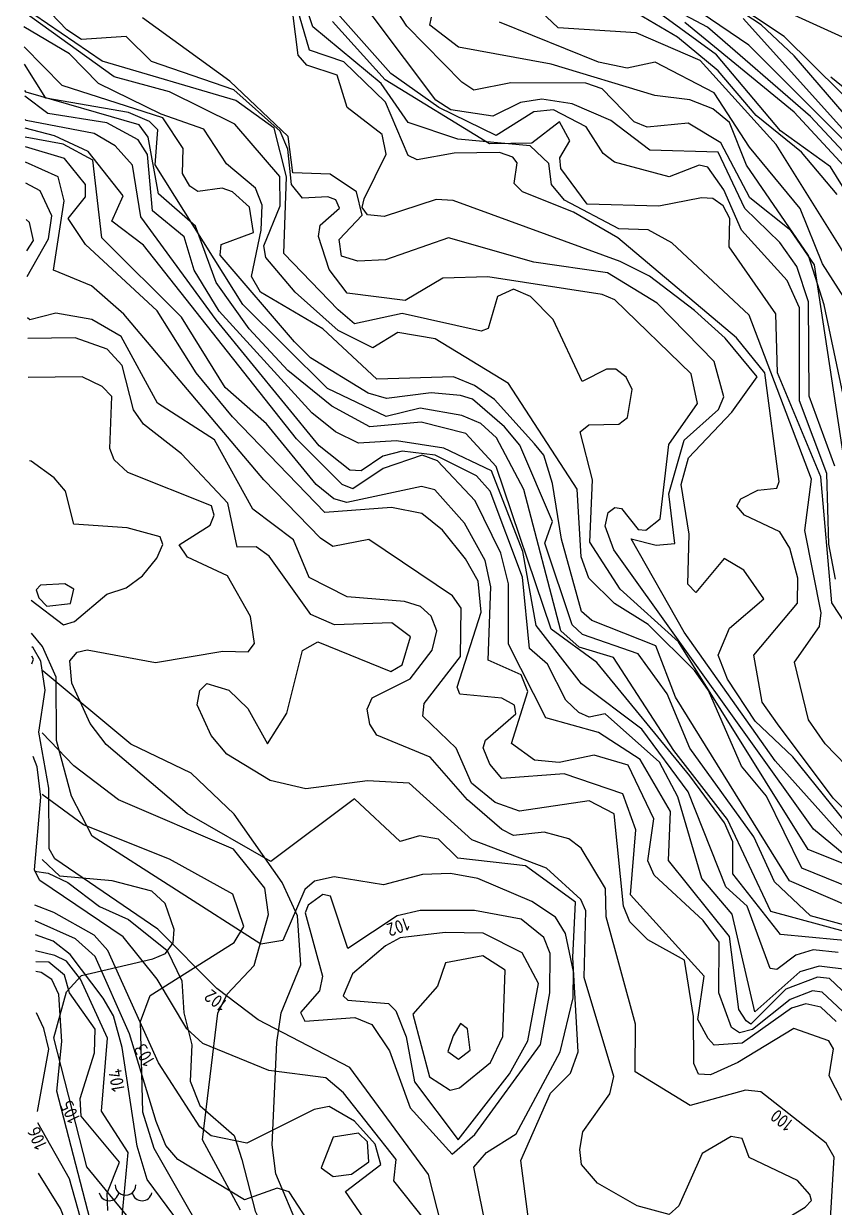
# Model space of a CAD drawing. Header units: metres. Extents: x 148035 to 148980, y 6395313 to 6395676.
# Drawn here: x 148037.6 to 148099, y 6395413.3 to 6395503.1 of the extents above; entities that cross this region are included whole.
import ezdxf

# ---------------------------------------------------------------- set-up
doc = ezdxf.new("R2010")
doc.units = ezdxf.units.M
for name, color, linetype in [('M-BEF-MARKLINJE', 4, 'Continuous'), ('M-BEF-NIVÅKURVA-PRIMÄR-0.5M', 250, 'Continuous'), ('M-BEF-NIVÅKURVA-PRIMÄR-1.0M', 250, 'Continuous'), ('M-BEF-STIG', 4, 'Continuous')]:
    doc.layers.add(name, color=color, linetype=linetype)
doc.styles.add('ISO', font='iso.shx', dxfattribs={"height": 2.5})

# ---------------------------------------------------------------- blocks, each defined once
blk = doc.blocks.new('PRI_M_BERG')
for centre, radius, start, end in [((-1.252, 0.43), 0.765, 192.29023, 347.70977), ((0, 0.867), 0.784, 179.99999, 0.00001), ((1.252, 0.43), 0.765, 192.29023, 347.70977)]:
    blk.add_arc(centre, radius, start, end)

msp = doc.modelspace()

# ---------------------------------------------------------------- linework, layer by layer
at = {"layer": 'M-BEF-MARKLINJE', "lineweight": -3, "flags": 128}
msp.add_lwpolyline([(148094.346, 6395504.526), (148105.421, 6395499.483), (148112.788, 6395493.15), (148120.035, 6395484.704), (148126.168, 6395476.007), (148138.209, 6395466), (148140.835, 6395459.201), (148139.429, 6395452.243), (148137.413, 6395446.639), (148132.186, 6395437.926), (148127.726, 6395426.645), (148125.559, 6395419.8), (148125.767, 6395415.721), (148124.801, 6395411.552)], dxfattribs=at)
at = {"layer": 'M-BEF-NIVÅKURVA-PRIMÄR-0.5M', "lineweight": -3}
for points in [[(148101.998, 6395438.269), (148097.462, 6395442.026), (148082.316, 6395463.2), (148081.67, 6395464.999), (148081.908, 6395466.032), (148082.412, 6395466.427), (148082.916, 6395466.347), (148084.177, 6395464.737), (148084.763, 6395464.688), (148085.849, 6395465.559), (148086.508, 6395471.2), (148088.678, 6395474.309), (148088.181, 6395476.56), (148082.413, 6395482.174), (148081.444, 6395482.565), (148072.762, 6395483.925), (148069.365, 6395483.804), (148066.516, 6395482.121), (148062.099, 6395482.665), (148060.756, 6395484.47), (148059.93, 6395486.982), (148060.058, 6395487.825), (148061.536, 6395489.109), (148061.255, 6395489.765), (148060.641, 6395489.986), (148058.723, 6395489.892), (148057.881, 6395490.91), (148057.602, 6395493.603), (148057.019, 6395494.963), (148053.511, 6395498.104), (148047.283, 6395500.246), (148045.364, 6395502.137), (148041.98, 6395501.926), (148040.852, 6395502.639), (148037.822, 6395505.834)], [(148099.131, 6395460.974), (148098.639, 6395463.63), (148098.468, 6395468.998), (148096.402, 6395474.503), (148096.406, 6395481.572), (148095.473, 6395483.641), (148091.994, 6395487.447), (148090.666, 6395490.503), (148089.463, 6395492.224), (148088.807, 6395492.392), (148086.517, 6395491.505), (148082.373, 6395492.622), (148081.509, 6395493.278), (148080.228, 6395495.286), (148077.742, 6395496.575), (148076.271, 6395496.43), (148073.416, 6395494.636), (148069.058, 6395496.747), (148065.424, 6395499.336), (148059.163, 6395506.403)], [(148100.816, 6395463.197), (148097.548, 6395484.811), (148095.735, 6395487.418), (148092.631, 6395489.91), (148090.449, 6395494.085), (148087.973, 6395495.571), (148084.866, 6395495.277), (148083.858, 6395495.678), (148081.447, 6395498.168), (148080.201, 6395498.608), (148074.527, 6395498.619), (148071.712, 6395498.08), (148070.797, 6395498.669), (148066.633, 6395502.926), (148064.241, 6395506.646)], [(148099.261, 6395490.156), (148096.56, 6395493.364), (148093.12, 6395496.158), (148090.242, 6395499.55), (148087.15, 6395502.09), (148080.704, 6395505.906)], [(148100.753, 6395446.016), (148098.351, 6395448.5), (148097.095, 6395450.32), (148096.035, 6395454.695), (148097.918, 6395457.4), (148098.054, 6395458.434), (148096.819, 6395464.661), (148097.301, 6395468.572), (148092.576, 6395481.008), (148086.716, 6395486.501), (148084.932, 6395487.488), (148082.705, 6395487.56), (148078.586, 6395489.732), (148077.594, 6395490.909), (148077.395, 6395492.5), (148075.978, 6395493.852), (148070.503, 6395494.349), (148066.733, 6395495.622), (148064.684, 6395498.577), (148059.5, 6395502.876), (148058.565, 6395505.733)], [(148162.368, 6395407.335), (148147.528, 6395417.328), (148144.256, 6395419.896), (148141.274, 6395423.15), (148136.681, 6395430.339), (148133.683, 6395433.055), (148132.933, 6395434.588), (148131.236, 6395440.876), (148131.185, 6395445.365), (148129.088, 6395450.67), (148128.895, 6395455.065), (148128.476, 6395457.569), (148127.862, 6395458.829), (148120.594, 6395463.383), (148117.556, 6395466.048), (148116.118, 6395467.889), (148113.052, 6395474.062), (148109.834, 6395477.314), (148109.15, 6395481.789), (148105.312, 6395489.858), (148095.999, 6395500.677), (148093.496, 6395503.022), (148090.051, 6395505.302)], [(148100.331, 6395437.543), (148096.589, 6395439.055), (148093.891, 6395444.523), (148091.995, 6395446.789), (148089.494, 6395452.546), (148088.449, 6395454.059), (148084.93, 6395457.537), (148082.374, 6395459.13), (148080.434, 6395461.05), (148079.86, 6395462.687), (148079.543, 6395467.798), (148074.339, 6395475.829), (148068.791, 6395479.214), (148065.957, 6395479.687), (148064.057, 6395478.533), (148061.431, 6395479.835), (148058.177, 6395482.74), (148055.938, 6395485.384), (148055.78, 6395486.253), (148057.035, 6395489.309), (148057.017, 6395491.522), (148053.594, 6395495.499), (148048.633, 6395497.944), (148044.447, 6395499.095), (148037.584, 6395504.001)], [(148102.342, 6395439.506), (148095.894, 6395447.495), (148093.03, 6395450.207), (148090.947, 6395453.408), (148090.246, 6395455.218), (148091.089, 6395457.261), (148093.695, 6395459.502), (148092.19, 6395461.662), (148090.691, 6395462.539), (148088.542, 6395459.98), (148087.949, 6395460.59), (148088.049, 6395464.391), (148087.433, 6395468.159), (148087.984, 6395470.177), (148091.279, 6395473.645), (148093.186, 6395476.323), (148090.774, 6395479.267), (148088.447, 6395481.354), (148085.037, 6395483.959), (148082.802, 6395485.086), (148070.134, 6395489.705), (148068.852, 6395489.777), (148064.905, 6395488.48), (148063.657, 6395488.61), (148063.246, 6395489.162), (148063.388, 6395489.824), (148065.075, 6395493.214), (148064.757, 6395494.709), (148062.101, 6395496.745), (148061.356, 6395499.2), (148059.055, 6395499.968), (148058.398, 6395500.728), (148057.99, 6395503.923)], [(148100.972, 6395480.487), (148098.142, 6395484.897), (148096.465, 6395489.096), (148092.609, 6395493.739), (148089.925, 6395497.872), (148085.464, 6395500.193), (148083.337, 6395499.751), (148081.166, 6395500.188), (148073.664, 6395503.23)], [(148144.492, 6395410.082), (148140.156, 6395415.119), (148134.371, 6395420.951), (148127.326, 6395435.06), (148127.514, 6395439.26), (148128.098, 6395440.553), (148128.475, 6395444.546), (148127.026, 6395448.318), (148124.277, 6395451.777), (148123.47, 6395452.237), (148120.342, 6395451.758), (148119.681, 6395452.301), (148118.889, 6395456.655), (148112.6, 6395467.261), (148109.458, 6395467.999), (148109.506, 6395472.068), (148107.269, 6395477.111), (148104.889, 6395484.456), (148101.886, 6395488.73), (148101.065, 6395490.94), (148095.99, 6395496.394), (148087.711, 6395503.201)], [(148151.703, 6395407.526), (148143.164, 6395416.534), (148139.327, 6395419.844), (148132.206, 6395429.285), (148130.896, 6395431.825), (148129.377, 6395438.059), (148130.118, 6395442.488), (148129.951, 6395445.972), (148125.483, 6395452.506), (148125.781, 6395454.95), (148125.366, 6395455.907), (148117.428, 6395463.198), (148113.495, 6395468.325), (148110.537, 6395475.417), (148109.118, 6395476.963), (148108.268, 6395478.855), (148106.318, 6395484.397), (148102.095, 6395491.43), (148099.869, 6395494.184), (148092.561, 6395501.489), (148088.94, 6395503.938)], [(148105.577, 6395433.16), (148097.232, 6395435.445), (148094.51, 6395438.028), (148092.949, 6395441.448), (148088.081, 6395448.154), (148086.371, 6395452.285), (148084.166, 6395455.322), (148079.959, 6395456.785), (148079.157, 6395457.515), (148077.085, 6395463.721), (148077.676, 6395465.352), (148075.203, 6395471.133), (148074.032, 6395472.541), (148071.608, 6395474.627), (148070.69, 6395474.918), (148068.474, 6395475.107), (148065.103, 6395474.696), (148063.709, 6395475.08), (148059.336, 6395477.774), (148058.125, 6395478.981), (148052.478, 6395485.569), (148052.568, 6395486.36), (148055.005, 6395487.28), (148054.697, 6395489.192), (148053.42, 6395490.368), (148052.631, 6395490.628), (148050.797, 6395490.374), (148050.186, 6395490.801), (148049.618, 6395491.751), (148049.673, 6395493.638), (148048.133, 6395495.972), (148040.511, 6395498.437), (148037.618, 6395501.366)], [(148170.561, 6395411.972), (148163.206, 6395418.752), (148155.111, 6395422.21), (148150.8, 6395423.256), (148148.623, 6395424.521), (148139.387, 6395432.294), (148133.066, 6395444.001), (148131.901, 6395447.432), (148131.816, 6395451.463), (148133.01, 6395458.563), (148132.512, 6395459.474), (148126.832, 6395464.09), (148122.92, 6395465.902), (148120.01, 6395467.84), (148114.597, 6395473.164), (148111.635, 6395478.071), (148109.954, 6395483.921), (148103.738, 6395495.041), (148098.781, 6395499.07)], [(148101.4, 6395433.426), (148094.954, 6395434.032), (148091.359, 6395438.639), (148091.352, 6395441.049), (148090.717, 6395442.49), (148088.093, 6395446.059), (148081.029, 6395454.66), (148077.566, 6395457.194), (148073.404, 6395469.539), (148071.112, 6395472.03), (148067.71, 6395472.878), (148063.829, 6395472.529), (148060.95, 6395474.111), (148057.611, 6395476.82), (148054.69, 6395479.981), (148052.189, 6395483.472), (148050.606, 6395487.756), (148047.813, 6395490.209), (148047.014, 6395494.51), (148046.333, 6395495.434), (148037.767, 6395497.932), (148037.659, 6395498.058)], [(148100.143, 6395431.342), (148097.89, 6395431.619), (148096.426, 6395431.196), (148093.018, 6395428.166), (148091.288, 6395435.569), (148088.988, 6395438.27), (148087.17, 6395444.469), (148085.793, 6395447.105), (148081.68, 6395450.772), (148080.452, 6395450.52), (148079.663, 6395450.867), (148078.69, 6395451.792), (148077.288, 6395454.538), (148075.935, 6395455.724), (148075.403, 6395461.133), (148072.946, 6395467.649), (148071.916, 6395468.815), (148068.792, 6395470.382), (148066.287, 6395470.696), (148064.81, 6395470.303), (148063.172, 6395469.2), (148062.31, 6395469.257), (148059.984, 6395471.107), (148052.187, 6395480.663), (148046.465, 6395488.469), (148045.832, 6395492.377), (148044.517, 6395493.841), (148042.924, 6395494.792), (148037.782, 6395495.777), (148037.687, 6395495.859)], [(148100.446, 6395427.475), (148098.131, 6395429.661), (148097.383, 6395429.768), (148095.702, 6395429.089), (148092.85, 6395426.836), (148091.855, 6395426.564), (148091.24, 6395426.976), (148090.287, 6395429.614), (148090.313, 6395433.444), (148089.106, 6395435.091), (148085.391, 6395438.541), (148084.898, 6395439.62), (148085.356, 6395442.816), (148083.426, 6395446.879), (148080.848, 6395447.645), (148078.173, 6395447.075), (148076.304, 6395447.254), (148074.564, 6395448.52), (148075.817, 6395452.461), (148075.294, 6395453.726), (148072.793, 6395454.836), (148072.989, 6395460.406), (148072.567, 6395462.385), (148071.005, 6395465.223), (148068.758, 6395467.75), (148067.741, 6395468.018), (148062.087, 6395466.8), (148061.103, 6395467.067), (148059.757, 6395468.171), (148056.003, 6395472.773), (148052.871, 6395475.513), (148049.545, 6395480.858), (148043.498, 6395486.866), (148042.821, 6395492.772), (148040.59, 6395493.98), (148037.704, 6395494.501)], [(148099.604, 6395421.434), (148098.64, 6395423.318), (148098.99, 6395425.347), (148098.616, 6395425.956), (148095.978, 6395426.891), (148091.732, 6395424.315), (148089.663, 6395423.391), (148088.757, 6395423.443), (148088.382, 6395424.238), (148088.363, 6395427.801), (148087.681, 6395432.072), (148084.917, 6395433.624), (148083.532, 6395435), (148083.062, 6395436.168), (148082.354, 6395443.182), (148080.467, 6395444.18), (148075.175, 6395443.384), (148073.321, 6395444.035), (148071.529, 6395445.503), (148070.381, 6395448.166), (148067.844, 6395450.601), (148067.935, 6395451.549), (148070.712, 6395455.12), (148070.762, 6395458.787), (148070.087, 6395459.718), (148063.752, 6395463.994), (148061.014, 6395463.454), (148060.085, 6395464.095), (148055.789, 6395468.525), (148045.171, 6395481.094), (148042.735, 6395483.229), (148039.839, 6395484.418), (148040.656, 6395489.666), (148040.196, 6395491.503), (148037.728, 6395492.618)], [(148037.814, 6395485.874), (148038.318, 6395486.679), (148038.013, 6395488.037), (148037.783, 6395488.254)], [(148091.553, 6395410.126), (148096.832, 6395413.341), (148097.314, 6395413.862), (148097.186, 6395414.321), (148096.264, 6395415.366), (148092.58, 6395417.118), (148092.057, 6395418.568), (148091.229, 6395418.703), (148089.033, 6395417.424), (148087.253, 6395413.453), (148086.522, 6395412.801), (148084.104, 6395413.457), (148081.083, 6395415.173), (148079.874, 6395416.593), (148079.758, 6395417.724), (148079.976, 6395419.072), (148082.033, 6395421.949), (148082.323, 6395423.272), (148080.076, 6395430.767), (148080.207, 6395435.817), (148079.837, 6395436.689), (148077.221, 6395439.06), (148071.552, 6395441.211), (148066.805, 6395445.497), (148063.654, 6395445.694), (148058.979, 6395445.077), (148056.266, 6395445.712), (148052.975, 6395447.714), (148051.809, 6395449.118), (148050.739, 6395451.455), (148050.93, 6395452.546), (148051.471, 6395453.076), (148053.14, 6395452.573), (148054.574, 6395451.178), (148056.079, 6395448.488), (148057.534, 6395450.827), (148058.72, 6395455.561), (148059.876, 6395456.233), (148065.416, 6395453.99), (148066.283, 6395454.496), (148066.902, 6395456.599), (148065.507, 6395457.674), (148061.151, 6395457.522), (148059.361, 6395458.297), (148056.207, 6395462.729), (148055.213, 6395463.442), (148053.772, 6395463.416), (148053.056, 6395466.738), (148049.553, 6395470.49), (148046.67, 6395472.743), (148045.918, 6395473.814), (148045.058, 6395477.19), (148043.925, 6395478.424), (148041.482, 6395479.298), (148037.897, 6395479.237)], [(148038.148, 6395459.382), (148040.597, 6395457.507), (148041.449, 6395457.783), (148043.888, 6395459.845), (148045.362, 6395460.319), (148046.601, 6395461.247), (148047.671, 6395462.563), (148048.137, 6395463.622), (148047.938, 6395464.201), (148045.421, 6395464.884), (148041.388, 6395465.164), (148040.745, 6395467.65), (148039.883, 6395468.661), (148038.14, 6395469.935), (148038.015, 6395469.962)], [(148073.464, 6395407.79), (148071.724, 6395416.392), (148072.682, 6395417.507), (148074.917, 6395418.903), (148078.251, 6395425.125), (148079.237, 6395429.237), (148079.281, 6395431.217), (148078.668, 6395434.098), (148077.913, 6395435.335), (148076.113, 6395436.524), (148072.008, 6395438.28), (148069.942, 6395438.666), (148067.828, 6395438.587), (148064.859, 6395437.804), (148061.135, 6395438.407), (148059.629, 6395438.066), (148058.898, 6395437.455), (148057.221, 6395433.578), (148055.554, 6395433.306), (148042.782, 6395441.486), (148041.199, 6395444.52), (148040.081, 6395448.757), (148040.046, 6395453.555), (148039.02, 6395455.878), (148038.18, 6395456.875)], [(148038.209, 6395454.559), (148038.325, 6395454.91), (148038.202, 6395455.136)], [(148038.407, 6395438.935), (148038.886, 6395444.455), (148038.618, 6395446.747), (148038.298, 6395447.526)], [(148068.772, 6395411.403), (148065.646, 6395415.348), (148065.821, 6395416.958), (148061.833, 6395422.03), (148060.481, 6395423.166), (148056.175, 6395423.703), (148051.176, 6395425.767), (148049.96, 6395426.863), (148047.712, 6395430.643), (148045.126, 6395433.843), (148038.799, 6395438.116), (148038.407, 6395438.9)], [(148059.468, 6395411.838), (148057.7, 6395414.51), (148056.81, 6395414.8), (148054.33, 6395413.903), (148049.28, 6395416.977), (148048.363, 6395418.032), (148047.621, 6395419.847), (148045.604, 6395426.501), (148043.008, 6395432.354), (148041.521, 6395433.707), (148038.456, 6395435.055)], [(148045.059, 6395412.652), (148045.518, 6395417.503), (148043.48, 6395420.637), (148043.929, 6395426.171), (148041.896, 6395430.631), (148040.82, 6395432.004), (148039.955, 6395432.449), (148038.485, 6395432.785)], [(148042.792, 6395411.708), (148040.092, 6395422.136), (148040.474, 6395425.905), (148040.251, 6395429.471), (148039.716, 6395430.606), (148038.916, 6395431.141), (148038.505, 6395431.213)], [(148063.706, 6395349.29), (148064.55, 6395351.96), (148064.966, 6395355.251), (148064.735, 6395358.292), (148062.342, 6395363.881), (148061.594, 6395369.421), (148059.118, 6395379.542), (148059.455, 6395384.648), (148058.232, 6395388.47), (148057.942, 6395391.354), (148057.077, 6395393.093), (148052.271, 6395397.487), (148048.381, 6395396.748), (148046.517, 6395398.759), (148044.571, 6395402.608), (148040.38, 6395413.246), (148038.698, 6395415.924)]]:
    msp.add_lwpolyline(points, dxfattribs=at)
for points in [[(148069.535, 6395434.181), (148066.116, 6395433.779), (148065.017, 6395433.167), (148062.503, 6395431.052), (148061.796, 6395429.375), (148062.166, 6395429.052), (148065.255, 6395428.805), (148065.788, 6395428.234), (148066.59, 6395426.271), (148067.219, 6395422.849), (148070.517, 6395418.459), (148074.41, 6395423.469), (148075.8, 6395425.97), (148076.616, 6395430.308), (148075.381, 6395432.629), (148072.414, 6395434.142)], [(148070.149, 6395426.346), (148069.736, 6395425.158), (148070.541, 6395424.587), (148071.43, 6395425.255), (148071.236, 6395426.874), (148070.7, 6395427.279)], [(148061.059, 6395418.658), (148060.144, 6395416.335), (148061.048, 6395415.687), (148062.428, 6395415.86), (148063.757, 6395416.778), (148063.662, 6395418.296), (148062.962, 6395418.97)]]:
    msp.add_lwpolyline(points, close=True, dxfattribs=at)
at = {"layer": 'M-BEF-NIVÅKURVA-PRIMÄR-1.0M', "lineweight": -3}
for points in [[(148099.083, 6395469.558), (148097.131, 6395474.871), (148097.09, 6395482.016), (148096.189, 6395484.701), (148094.917, 6395486.511), (148092.25, 6395489.098), (148090.229, 6395493.364), (148085.051, 6395493.531), (148082.091, 6395495.766), (148079.18, 6395497.046), (148076.875, 6395497.391), (148075.246, 6395497.145), (148073.152, 6395496.105), (148069.976, 6395496.582), (148068.828, 6395497.305), (148061.704, 6395506.825)], [(148147.524, 6395404.787), (148138.677, 6395414.687), (148135.564, 6395417.581), (148132.946, 6395420.978), (148130.605, 6395427.435), (148125.663, 6395436.177), (148127.208, 6395445.64), (148125.931, 6395449.143), (148124.684, 6395450.811), (148118.942, 6395450.296), (148117.381, 6395451.662), (148116.94, 6395457.515), (148113.601, 6395464.939), (148112.789, 6395466.216), (148111.775, 6395466.857), (148108.608, 6395467.33), (148105.527, 6395480.638), (148104.141, 6395483.589), (148098.763, 6395492.253), (148094.954, 6395494.989), (148090.121, 6395500.763), (148081.708, 6395506.906)], [(148170.311, 6395410.121), (148164.35, 6395414.76), (148158.955, 6395418.177), (148157.011, 6395418.396), (148152.875, 6395417.79), (148150.138, 6395418.895), (148143.741, 6395425.144), (148139.126, 6395428.738), (148131.923, 6395441.284), (148131.861, 6395444.552), (148130.316, 6395449.928), (148130.635, 6395451.365), (148130.444, 6395455.793), (148130.884, 6395457.993), (148130.459, 6395458.994), (148127.412, 6395461.709), (148122.569, 6395463.928), (148116.152, 6395469.88), (148113.563, 6395474.712), (148110.933, 6395477.709), (148110.332, 6395481.134), (148103.884, 6395493.588), (148095.239, 6395502.143), (148088.566, 6395506.603)], [(148101.341, 6395441.966), (148098.943, 6395444.379), (148094.733, 6395450.014), (148093.575, 6395451.646), (148092.932, 6395455.225), (148096.24, 6395459.157), (148096.287, 6395461.068), (148095.67, 6395463.336), (148094.901, 6395464.578), (148092.232, 6395465.824), (148091.641, 6395466.509), (148091.943, 6395467.07), (148093.242, 6395467.731), (148094.692, 6395467.882), (148094.85, 6395468.4), (148093.783, 6395476.644), (148091.622, 6395479.292), (148082.62, 6395486.863), (148079.257, 6395488.816), (148075.399, 6395490.354), (148074.771, 6395490.998), (148074.987, 6395492.556), (148074.659, 6395492.988), (148073.651, 6395493.331), (148070.217, 6395493.294), (148067.422, 6395492.784), (148066.739, 6395493.12), (148065.013, 6395497.162), (148061.86, 6395500.215), (148059.241, 6395501.105), (148058.134, 6395504.959)], [(148136.039, 6395411.633), (148125.907, 6395432.214), (148118.235, 6395444.498), (148121.029, 6395446.755), (148121.183, 6395447.746), (148120.225, 6395448.445), (148117.643, 6395446.024), (148116.707, 6395445.767), (148115.466, 6395446.73), (148114.241, 6395449.566), (148115.165, 6395454.875), (148113.269, 6395464.152), (148111.379, 6395465.271), (148109.927, 6395465.608), (148106.571, 6395465.282), (148106.122, 6395465.886), (148103.237, 6395473.946), (148102.803, 6395479.039), (148099.553, 6395486.072), (148094.632, 6395493.941), (148088.863, 6395500.33), (148084.018, 6395502.428), (148078.097, 6395502.796), (148075.008, 6395505.754)], [(148144.728, 6395412.385), (148143.252, 6395415.041), (148139.601, 6395418.312), (148133.913, 6395424.419), (148130.198, 6395430.583), (148128.568, 6395434.209), (148128.205, 6395436.65), (148129.044, 6395442.585), (148128.95, 6395445.148), (148128.401, 6395446.484), (148126.744, 6395449.643), (148122.937, 6395454.444), (148119.862, 6395459.759), (148115.592, 6395463.687), (148112.608, 6395467.893), (148103.627, 6395487.982), (148101.472, 6395491.513), (148097.228, 6395496.084), (148089.435, 6395502.861), (148085.567, 6395504.925)], [(148100.402, 6395439.128), (148097.072, 6395440.472), (148087.237, 6395456.234), (148082.812, 6395460.224), (148080.511, 6395463.79), (148080.711, 6395468.524), (148079.783, 6395472.163), (148080.435, 6395472.678), (148082.71, 6395472.727), (148083.367, 6395473.254), (148083.707, 6395475.364), (148083.251, 6395476.313), (148082.468, 6395476.914), (148081.776, 6395476.911), (148079.934, 6395475.965), (148077.725, 6395480.688), (148076.012, 6395482.433), (148074.714, 6395482.976), (148073.498, 6395482.41), (148072.811, 6395479.998), (148072.27, 6395479.789), (148066.283, 6395481.137), (148062.664, 6395480.344), (148061.439, 6395481.401), (148057.306, 6395485.681), (148057.498, 6395491.498), (148056.581, 6395495.199), (148053.664, 6395497.285), (148043.533, 6395500.263), (148038.344, 6395503.807)], [(148105.371, 6395435.112), (148094.564, 6395447.213), (148087.648, 6395456.952), (148083.645, 6395464.051), (148085.539, 6395463.56), (148086.939, 6395463.691), (148086.488, 6395467.445), (148087.664, 6395471.516), (148090.269, 6395473.853), (148090.678, 6395474.813), (148089.922, 6395477.482), (148085.615, 6395481.92), (148081.845, 6395484.212), (148076.263, 6395485.022), (148069.784, 6395486.866), (148065.004, 6395485.195), (148062.923, 6395485.099), (148061.677, 6395485.472), (148061.511, 6395486.743), (148063.243, 6395488.583), (148062.809, 6395490.371), (148060.811, 6395491.688), (148057.992, 6395491.795), (148057.629, 6395494.551), (148053.208, 6395498.758), (148046.6, 6395503.561)], [(148100.595, 6395456.532), (148098.86, 6395459.191), (148098.012, 6395468.733), (148094.728, 6395476.639), (148094.602, 6395481.101), (148091.07, 6395486.19), (148091.121, 6395488.35), (148090.608, 6395489.294), (148089.841, 6395489.865), (148088.972, 6395489.908), (148085.738, 6395489.285), (148080.297, 6395489.421), (148078.306, 6395492.123), (148078.241, 6395492.945), (148078.992, 6395494.225), (148078.213, 6395495.671), (148076.113, 6395494.039), (148072.888, 6395494.013), (148064.998, 6395498.856), (148060.99, 6395503.283)], [(148102.012, 6395464.065), (148098.275, 6395481.786), (148097.091, 6395485.523), (148092.378, 6395492.383), (148091.084, 6395495.611), (148089.827, 6395496.663), (148088.093, 6395497.338), (148085.435, 6395497.676), (148077.569, 6395500.051), (148070.555, 6395501.34), (148068.368, 6395503.002), (148068.515, 6395503.616)], [(148150.786, 6395412.228), (148144.658, 6395416.319), (148143.224, 6395417.68), (148139.083, 6395423.882), (148132.494, 6395431.953), (148131.668, 6395433.588), (148130.139, 6395437.575), (148130.099, 6395439.526), (148130.73, 6395441.329), (148131, 6395444.254), (148130.786, 6395445.501), (148129.936, 6395447.608), (148127.807, 6395450.929), (148127.053, 6395454.752), (148125.649, 6395457.623), (148122.055, 6395460.316), (148116.875, 6395465.702), (148113.582, 6395470.674), (148111.978, 6395474.711), (148109.09, 6395478.378), (148107.776, 6395483.689), (148106.766, 6395485.507), (148101.931, 6395492.611), (148092.134, 6395503.518)], [(148107.191, 6395433.121), (148095.653, 6395438.108), (148087.004, 6395452.037), (148085.521, 6395455.917), (148080.66, 6395457.845), (148079.874, 6395458.535), (148078.359, 6395464.011), (148077.668, 6395468.248), (148077.018, 6395470.396), (148076.321, 6395471.247), (148073.291, 6395474.616), (148071.751, 6395475.675), (148070.173, 6395476.335), (148064.358, 6395476.155), (148060.266, 6395479.965), (148055.551, 6395482.758), (148054.866, 6395483.943), (148055.596, 6395487.46), (148055.677, 6395489.354), (148055.164, 6395490.632), (148052.955, 6395492.488), (148051.25, 6395495.114), (148048.009, 6395496.243), (148043.256, 6395498.581), (148041.063, 6395500.829), (148037.599, 6395502.877)], [(148104.185, 6395433.072), (148094.228, 6395435.763), (148090.944, 6395442.763), (148086.869, 6395447.986), (148082.294, 6395455.047), (148079.693, 6395455.835), (148078.298, 6395457.059), (148075.502, 6395467.785), (148073.422, 6395471.691), (148072.232, 6395472.78), (148070.802, 6395473.39), (148067.655, 6395473.958), (148065.054, 6395473.313), (148060.629, 6395475.441), (148054.206, 6395481.814), (148047.562, 6395492.397), (148047.753, 6395495.062), (148047.115, 6395495.698), (148045.543, 6395496.378), (148039.253, 6395497.458), (148037.634, 6395500.034)], [(148099.327, 6395432.676), (148097.44, 6395432.858), (148096.134, 6395432.459), (148094.673, 6395431.368), (148094.178, 6395431.445), (148092.429, 6395436.179), (148090.819, 6395437.651), (148087.961, 6395444.862), (148084.46, 6395449.602), (148079.874, 6395453.055), (148076.436, 6395457.476), (148075.429, 6395463.09), (148073.064, 6395469.208), (148069.437, 6395470.912), (148065.851, 6395471.478), (148062.969, 6395471.293), (148061.231, 6395472.154), (148059.437, 6395473.605), (148052.416, 6395481.298), (148050.502, 6395484.417), (148049.762, 6395486.943), (148047.339, 6395488.912), (148046.978, 6395493.18), (148046.259, 6395494.302), (148043.891, 6395495.597), (148039.404, 6395496.301), (148037.665, 6395497.626)], [(148102.965, 6395426.613), (148098.669, 6395430.684), (148097.778, 6395430.806), (148095.374, 6395429.885), (148092.711, 6395427.224), (148092.347, 6395427.484), (148091.792, 6395428.332), (148091.096, 6395433.886), (148086.464, 6395439.634), (148086.613, 6395443.353), (148084.335, 6395447.295), (148081.155, 6395449.361), (148077.17, 6395450.453), (148074.337, 6395456.057), (148074.34, 6395460.631), (148073.769, 6395462.964), (148071.819, 6395466.922), (148068.95, 6395469.954), (148067.789, 6395470.38), (148064.842, 6395469.381), (148062.549, 6395467.844), (148061.74, 6395468.151), (148058.269, 6395471.615), (148046.66, 6395486.32), (148044.256, 6395488.123), (148045.13, 6395490.068), (148042.465, 6395493.41), (148039.915, 6395494.619), (148037.696, 6395495.186)], [(148099.19, 6395427.423), (148098.016, 6395428.514), (148096.889, 6395428.772), (148095.807, 6395428.44), (148092.05, 6395425.778), (148089.946, 6395425.639), (148089.487, 6395426.137), (148088.701, 6395427.585), (148089.169, 6395430.88), (148083.599, 6395437.035), (148083.997, 6395441.973), (148083.013, 6395444.701), (148078.573, 6395446.211), (148073.838, 6395445.865), (148072.917, 6395446.942), (148072.427, 6395448.186), (148072.597, 6395448.766), (148074.892, 6395450.76), (148074.787, 6395451.415), (148073.848, 6395451.96), (148070.641, 6395452.251), (148070.448, 6395452.796), (148072.276, 6395458.489), (148072.036, 6395460.833), (148071.084, 6395462.53), (148069.344, 6395464.708), (148067.758, 6395465.975), (148065.473, 6395466.407), (148060.404, 6395466.032), (148053.418, 6395473.3), (148050.664, 6395476.631), (148047.706, 6395481.325), (148042.28, 6395486.377), (148040.952, 6395488.335), (148042.277, 6395489.991), (148042.271, 6395490.916), (148040.67, 6395492.88), (148037.713, 6395493.785)], [(148037.838, 6395483.944), (148039.455, 6395486.791), (148039.73, 6395488.535), (148038.83, 6395490.439), (148037.748, 6395491.03)], [(148098.724, 6395412.032), (148099.025, 6395417.143), (148098.428, 6395418.194), (148093.47, 6395422.102), (148092.307, 6395422.212), (148088.122, 6395421.064), (148083.954, 6395423.618), (148083.977, 6395427.224), (148081.755, 6395435.373), (148081.706, 6395437.51), (148079.85, 6395440.585), (148078.91, 6395441.278), (148077.04, 6395441.793), (148074.711, 6395441.534), (148073.833, 6395442.002), (148071.237, 6395444.232), (148068.39, 6395447.483), (148064.366, 6395449.145), (148063.823, 6395449.985), (148063.619, 6395451.132), (148063.998, 6395451.969), (148066.874, 6395453.433), (148068.547, 6395455.606), (148068.904, 6395457.071), (148068.467, 6395458.183), (148067.68, 6395458.921), (148066.467, 6395459.285), (148062.106, 6395459.638), (148059.235, 6395461.114), (148058.031, 6395463.969), (148054.966, 6395466.292), (148052.061, 6395471.538), (148047.742, 6395474.338), (148044.969, 6395479.378), (148042.75, 6395480.682), (148040.012, 6395481.161), (148038.052, 6395480.654), (148037.878, 6395480.809)], [(148075.828, 6395412.61), (148075.288, 6395416.894), (148077.529, 6395422.003), (148079.05, 6395423.518), (148079.614, 6395425.131), (148079.228, 6395432.274), (148079.422, 6395436.489), (148075.641, 6395439.251), (148070.491, 6395439.826), (148069.04, 6395441.259), (148067.603, 6395441.514), (148066.13, 6395441.08), (148062.653, 6395444.309), (148056.323, 6395439.571), (148049.97, 6395443.199), (148043.84, 6395448.445), (148042.627, 6395450.027), (148041.238, 6395453.087), (148041.095, 6395454.778), (148041.646, 6395455.453), (148042.392, 6395455.625), (148047.582, 6395454.673), (148052.678, 6395455.514), (148054.61, 6395455.461), (148055.093, 6395456.092), (148054.772, 6395458.155), (148053.025, 6395461.236), (148050.014, 6395462.652), (148049.366, 6395463.583), (148051.713, 6395465.07), (148052.034, 6395465.839), (148051.822, 6395466.553), (148045.469, 6395469.061), (148044.446, 6395470.023), (148044.106, 6395470.904), (148044.255, 6395474.838), (148043.537, 6395475.591), (148042.009, 6395476.321), (148037.935, 6395476.281)], [(148070.546, 6395406.906), (148068.279, 6395415.837), (148062.303, 6395423.946), (148055.369, 6395427.548), (148052.22, 6395429.927), (148047.764, 6395434.447), (148039.939, 6395439.78), (148039.525, 6395440.527), (148039.488, 6395445.121), (148038.722, 6395449.383), (148039.223, 6395452.57), (148038.884, 6395454.752), (148038.305, 6395455.773), (148038.193, 6395455.849)], [(148060.293, 6395407.39), (148056.7, 6395415.876), (148056.422, 6395418.068), (148056.773, 6395425.834), (148057.113, 6395428.093), (148058.59, 6395431.723), (148058.345, 6395435.455), (148057.187, 6395437.984), (148053.544, 6395443.165), (148050.274, 6395446.263), (148045.711, 6395448.476), (148039.051, 6395454.016), (148038.974, 6395454.016)], [(148054.023, 6395413.119), (148051.133, 6395418.446), (148052.298, 6395428.06), (148053.007, 6395429.494), (148055.051, 6395431.684), (148056.138, 6395435.547), (148055.863, 6395437.557), (148053.485, 6395440.506), (148044.773, 6395444.238), (148041.385, 6395446.812), (148038.974, 6395449.339)], [(148053, 6395408.106), (148047.478, 6395417.788), (148046.624, 6395420.548), (148046.443, 6395427.428), (148047.163, 6395429.411), (148053.552, 6395433.436), (148054.278, 6395434.641), (148053.436, 6395437.082), (148048.644, 6395439.756), (148042.13, 6395442.341), (148038.974, 6395444.645)], [(148045.738, 6395412.317), (148042.362, 6395416.41), (148039.864, 6395426.183), (148040.843, 6395429.685), (148041.98, 6395430.916), (148047.367, 6395432.176), (148048.339, 6395432.577), (148048.917, 6395433.392), (148048.987, 6395434.402), (148048.309, 6395436.393), (148047.31, 6395437.329), (148044.284, 6395438.108), (148040.324, 6395438.461), (148038.974, 6395439.714)], [(148065, 6395410.155), (148061.983, 6395414.535), (148064.661, 6395416.587), (148064.23, 6395418.128), (148062.671, 6395419.864), (148060.755, 6395420.996), (148059.598, 6395420.764), (148054.513, 6395418.206), (148051.791, 6395418.768), (148050.939, 6395419.45), (148047.802, 6395424.292), (148043.956, 6395432.824), (148042.92, 6395433.989), (148039.875, 6395435.704), (148038.441, 6395436.249)], [(148080.884, 6395390.227), (148080.078, 6395390.457), (148078.815, 6395390.076), (148077.837, 6395389.22), (148074.35, 6395384.083), (148070.964, 6395382.588), (148069.657, 6395382.43), (148068.763, 6395382.75), (148066.38, 6395384.926), (148061.71, 6395393.164), (148060.517, 6395398.423), (148058.592, 6395401.68), (148054.014, 6395405.89), (148046.94, 6395415.444), (148046.194, 6395417.964), (148045.046, 6395425.454), (148044.383, 6395427.864), (148043.6, 6395429.189), (148041.102, 6395432.517), (148039.832, 6395433.536), (148038.469, 6395434)], [(148043.963, 6395413.105), (148043.914, 6395414.407), (148044.849, 6395416.774), (148041.933, 6395420.24), (148041.879, 6395421.591), (148042.944, 6395425.043), (148043.004, 6395426.841), (148041.049, 6395429.615), (148040.688, 6395430.944), (148039.492, 6395431.924), (148038.495, 6395431.968)], [(148038.639, 6395420.594), (148039.49, 6395425.323), (148039.123, 6395426.896), (148038.544, 6395428.089)], [(148065.581, 6395349.287), (148066.388, 6395353.497), (148066.141, 6395355.493), (148062.938, 6395365.402), (148063.687, 6395369.768), (148063.201, 6395371.978), (148060.839, 6395378.105), (148062.354, 6395381.84), (148059.848, 6395386.614), (148058.211, 6395392.759), (148055.95, 6395395.75), (148053.938, 6395397.322), (148051.032, 6395398.638), (148048.061, 6395398.709), (148047.342, 6395399.416), (148045.663, 6395405.322), (148042.311, 6395410.987), (148041.068, 6395415.507), (148038.65, 6395419.737)]]:
    msp.add_lwpolyline(points, dxfattribs=at)
for points in [[(148040.7, 6395460.623), (148038.853, 6395460.534), (148038.531, 6395460.168), (148038.745, 6395459.556), (148039.347, 6395458.926), (148041.128, 6395459.147), (148041.399, 6395460.216)], [(148076.756, 6395425.687), (148077.481, 6395429.611), (148077.506, 6395432.587), (148077.018, 6395433.799), (148075.291, 6395435.198), (148071.773, 6395435.857), (148067.633, 6395435.844), (148065.888, 6395435.44), (148062.167, 6395432.974), (148060.851, 6395436.941), (148060.27, 6395437.061), (148059.142, 6395436.248), (148058.925, 6395435.682), (148060.247, 6395430.871), (148060.004, 6395429.758), (148058.563, 6395428.103), (148058.911, 6395427.466), (148062.682, 6395427.745), (148063.983, 6395427.21), (148065.309, 6395425.202), (148066.877, 6395420.876), (148070.074, 6395417.369), (148071.778, 6395418.852)], [(148073.907, 6395426.283), (148074.083, 6395431.328), (148072.403, 6395432.413), (148069.57, 6395431.889), (148068.964, 6395430.116), (148067.08, 6395427.988), (148068.358, 6395423.24), (148069.912, 6395422.218), (148070.624, 6395422.399), (148072.982, 6395424.325)]]:
    msp.add_lwpolyline(points, close=True, dxfattribs=at)
at = {"layer": 'M-BEF-STIG', "lineweight": -3}
msp.add_lwpolyline([(148038.408, 6395438.841), (148039.44, 6395438.692), (148040.936, 6395437.965), (148043.321, 6395436.158), (148045.525, 6395435.178), (148048.469, 6395432.822), (148049.567, 6395430.508), (148049.723, 6395428.093), (148050.331, 6395425.658), (148050.216, 6395422.903), (148050.937, 6395421.05), (148053.53, 6395418.79), (148054.124, 6395416.967), (148055.145, 6395413.051), (148056.86, 6395409.596), (148057.569, 6395407.514), (148057.806, 6395406.401), (148058.447, 6395404.463), (148060.104, 6395403.728), (148063.895, 6395402.708), (148067.889, 6395399.839), (148071.756, 6395396.681), (148076.09, 6395394.498), (148079.435, 6395393.733)], dxfattribs=at)

# ---------------------------------------------------------------- block references
at = {"layer": 'M-BEF-MARKLINJE', "lineweight": -3}
msp.add_blockref('PRI_M_BERG', (148045.31, 6395414.172), dxfattribs=at)

# ---------------------------------------------------------------- texts
at = {"layer": 'M-BEF-NIVÅKURVA-PRIMÄR-1.0M', "lineweight": -3, "style": 'ISO'}
for s, rotation, p in [('102       ', 199.79095, (148066.591, 6395435.357)), ('102       ', 141.93168, (148053.118, 6395428.902)), ('103       ', 120.5992, (148047.595, 6395424.418)), ('104       ', 99.59951, (148045.263, 6395422.202)), ('105       ', 115.49367, (148041.923, 6395420.028)), ('100       ', 141.35217, (148096.027, 6395419.803)), ('106       ', 113.82873, (148039.407, 6395418.001))]:
    msp.add_text(s, height=1, rotation=rotation, dxfattribs=at).set_placement(p)

doc.saveas('drawing.dxf')
